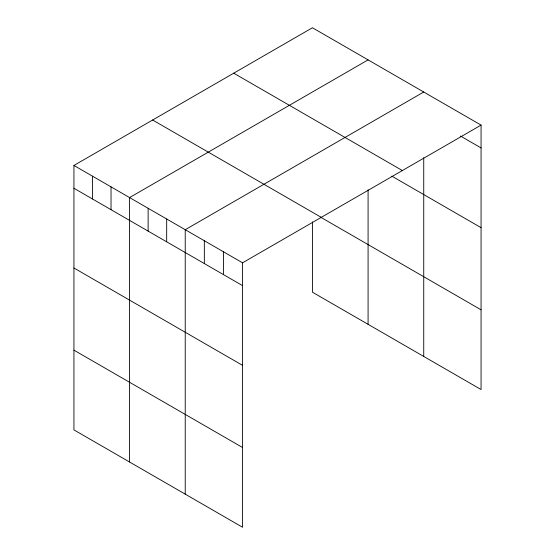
<?xml version="1.0" encoding="UTF-8"?>
<svg xmlns="http://www.w3.org/2000/svg" width="555" height="555" viewBox="0 0 555 555"><rect width="100%" height="100%" fill="white"/><g stroke="black" fill="none" stroke-linecap="round" stroke-linejoin="round"><path stroke-width="0.83" d="M73.933 165.452L242.563 262.806L242.563 527.25L73.933 429.889L73.933 165.452L312.437 27.75L481.067 125.111L481.067 389.548L312.437 292.194L312.437 221.889M368.083 59.878L129.579 197.58L129.579 462.017M423.736 92.005L185.231 229.708L185.231 494.151M242.563 262.806L481.067 125.111M460.483 136.044L481.067 147.928M233.731 73.191L402.361 170.552M391.83 176.143L481.067 227.661M152.639 120.012L321.269 217.366M320.596 217.172L481.067 309.815M73.933 188.27L242.563 285.631M73.933 268.003L242.563 365.363M73.933 350.156L242.563 447.517M423.736 157.696L423.736 356.449M368.083 189.817L368.083 324.321M223.45 251.776L223.45 274.593M204.337 240.738L204.337 263.563M166.68 218.996L166.68 241.82M148.13 208.285L148.13 231.109M111.028 186.869L111.028 209.686M92.484 176.157L92.484 198.981"/></g></svg>
